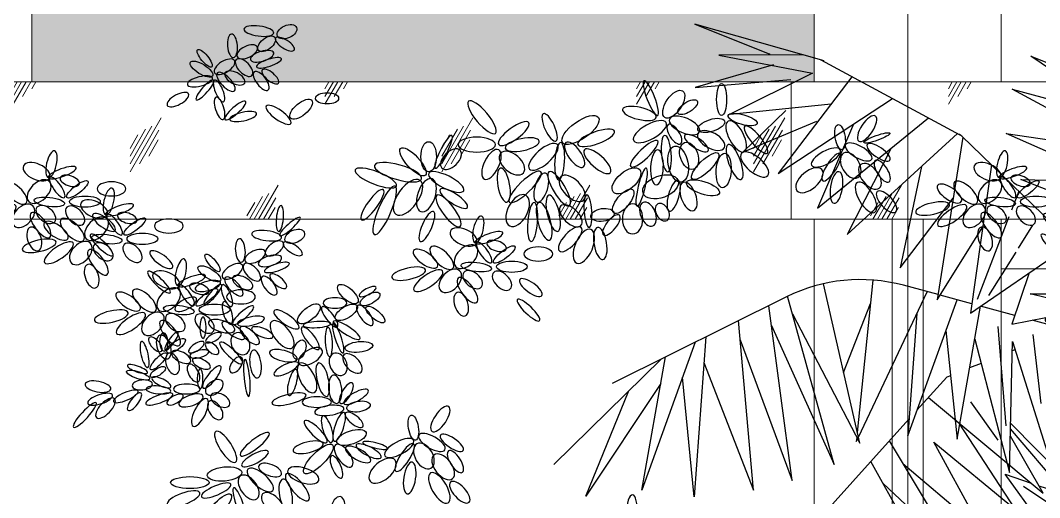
# Model space of a CAD drawing. Header units: millimetres. Extents: x 485872 to 486142, y -52344 to -52207.
# Drawn here: x 485942.764 to 485946.033, y -52335.711 to -52334.179 of the extents above; entities that cross this region are included whole.
import ezdxf

# ---------------------------------------------------------------- set-up
doc = ezdxf.new("R2010")
doc.units = ezdxf.units.MM
doc.header["$LTSCALE"] = 15
doc.linetypes.add('DASHDOTX2', pattern=[50.8, 25.4, -12.7, 0, -12.7])
doc.layers.add('G', color=8, linetype='Continuous')

# ---------------------------------------------------------------- blocks, each defined once
blk = doc.blocks.new('m4')
at = {"color": 116}
for centre, major_axis, ratio in [((1152935.21, 193995.72), (2.54, 1.16), 0.60828), ((1152929.78, 193992.49), (2.17, 1.76), 0.540694), ((1152913.2, 193988.64), (-1.89, 2.29), 0.318055), ((1152912.37, 193985.73), (-2.97, 1.84), 0.378486), ((1153038.59, 193976.35), (2.38, 3.55), 0.485521), ((1152938.99, 193975), (2.84, 2.39), 0.445277), ((1153013.67, 193969.46), (4.78, 3.36), 0.403503), ((1153048.64, 193970.67), (3.57, 1.15), 0.427525), ((1153083.08, 193967.54), (-0.56, 3.36), 0.38819), ((1153092.91, 193967.34), (3.45, 1.24), 0.180231), ((1152968.89, 193960.93), (-3.32, 3.59), 0.347589), ((1153133.35, 193953.58), (2.83, 2.19), 0.290128), ((1153135.38, 193950.29), (4.1, 0), 0.368132), ((1152894.52, 193943.63), (2.83, 2.19), 0.290128), ((1152896.55, 193940.34), (4.1, 0), 0.368132), ((1152937.31, 193940.99), (2.54, 1.16), 0.60828), ((1152931.88, 193937.76), (2.17, 1.76), 0.540694), ((1152915.3, 193933.92), (-1.89, 2.29), 0.318055), ((1152914.47, 193931), (-2.97, 1.84), 0.378486), ((1152995.33, 193932.87), (4.1, 0), 0.368132), ((1152951.49, 193925.55), (-2.57, 2.36), 0.439314), ((1152957.42, 193924.28), (2.57, 1.44), 0.440565), ((1152941.09, 193920.27), (2.84, 2.39), 0.445277), ((1152951.08, 193920.7), (2.87, 1.79), 0.453485)]:
    blk.add_ellipse(centre, major_axis=major_axis, ratio=ratio, dxfattribs=at)
at = {"color": 116, "extrusion": (0, 0, -1)}
for centre, major_axis, ratio in [((1152920.64, 193991.95), (-0.26, 3.13), 0.42054), ((1152927.68, 193995.92), (-3.98, 0.54), 0.329118), ((1152924.59, 193990.37), (2.68, 1.29), 0.508888), ((1152928.56, 193989.17), (3.1, 0.91), 0.409174), ((1152918.52, 193986.36), (2.67, 1.65), 0.480617), ((1152930.42, 193987.43), (3.32, 1.08), 0.270347), ((1153032.48, 193977.97), (-1.83, 4.63), 0.208689), ((1152917.2, 193975.27), (-0.93, 3), 0.360462), ((1152921.4, 193974.66), (2.77, 2.4), 0.257473), ((1152923.48, 193973.04), (3.58, 0.78), 0.308968), ((1153005.43, 193970.15), (-1.69, 3.64), 0.329118), ((1153029.43, 193973.88), (-4.5, 1.08), 0.34686), ((1153090.3, 193969.84), (2.23, 3.34), 0.399643), ((1152995.83, 193968.48), (4.02, 2.93), 0.322519), ((1153017.85, 193967.35), (4.92, 1.81), 0.306393), ((1152998.11, 193965.54), (4.53, 0.95), 0.34686), ((1153126.42, 193960.29), (0.83, 3.57), 0.360462), ((1152964.9, 193958.17), (-6.3, 1.78), 0.302788), ((1153122.46, 193958.28), (-3.51, 1.56), 0.540694), ((1153129.29, 193958.05), (3.7, 1.33), 0.264339), ((1152958.96, 193956.62), (-5.53, 2.15), 0.28625), ((1153127.97, 193954.09), (-1.92, 2.71), 0.313033), ((1153112.3, 193952.46), (-3.17, 2.17), 0.417809), ((1153116.66, 193952.7), (-2.98, 2.82), 0.437157), ((1153123.13, 193952.99), (2.73, 2.7), 0.614425), ((1152887.58, 193950.34), (0.83, 3.57), 0.360462), ((1153015.68, 193947.75), (-0.29, 4.36), 0.237905), ((1152883.63, 193948.33), (-3.51, 1.56), 0.540694), ((1152890.45, 193948.1), (3.7, 1.33), 0.264339), ((1152933.31, 193945.77), (0.31, 3.48), 0.270347), ((1152877.83, 193942.75), (-2.98, 2.82), 0.437157), ((1152884.3, 193943.04), (2.73, 2.7), 0.614425), ((1152889.14, 193944.14), (-1.92, 2.71), 0.313033), ((1152936, 193943.63), (2.75, 2.43), 0.205978), ((1152873.47, 193942.51), (-3.17, 2.17), 0.417809), ((1152929.78, 193941.19), (-3.98, 0.54), 0.329118), ((1152922.74, 193937.22), (-0.26, 3.13), 0.42054), ((1152926.7, 193935.65), (2.68, 1.29), 0.508888), ((1152930.66, 193934.45), (3.1, 0.91), 0.409174), ((1152920.62, 193931.64), (2.67, 1.65), 0.480617), ((1152932.53, 193932.71), (3.32, 1.08), 0.270347), ((1153161.03, 193931.4), (0.83, 3.57), 0.360462), ((1152956.76, 193926.22), (2.23, 1.16), 0.329118), ((1152919.3, 193920.54), (-0.93, 3), 0.360462), ((1152923.5, 193919.94), (2.77, 2.4), 0.257473), ((1152912.76, 193916.59), (0, 2.88), 0.294924), ((1152917.73, 193916.98), (-3.5, 1.08), 0.411957), ((1152925.58, 193918.32), (3.58, 0.78), 0.308968), ((1152943.22, 193917.42), (3.7, 0.22), 0.222639)]:
    blk.add_ellipse(centre, major_axis=major_axis, ratio=ratio, dxfattribs=at)
for centre, major_axis, ratio in [((1152934.67, 193992.42), (-2.5, 1.59), 0.381666), ((1152923.74, 193986.15), (-2.08, 2.12), 0.508888), ((1152918.9, 193982.32), (-2.3, 2.39), 0.398406), ((1152921.27, 193983.36), (-2.64, 1.35), 0.508888), ((1152928.34, 193982.57), (-1.87, 2.41), 0.432555), ((1152930.77, 193983.75), (-2.15, 1.78), 0.40552), ((1152911.96, 193982.46), (3.38, 0.88), 0.351451), ((1152913.28, 193980.18), (2.31, 2.62), 0.243312), ((1152917.06, 193979.9), (-1.21, 2.9), 0.330424), ((1152906.05, 193977.57), (2.84, 1.54), 0.409174), ((1152945.95, 193977.91), (3.16, 0), 0.447471), ((1152932.96, 193973.52), (-3.29, 2.33), 0.321494), ((1153041.49, 193970.67), (-4.01, 1.72), 0.454183), ((1153032.24, 193969.01), (4.35, 2.42), 0.398406), ((1153038.78, 193968.34), (-1.69, 2.55), 0.432555), ((1153055.32, 193967.75), (-2.16, 4.09), 0.428474), ((1153060.61, 193966.86), (-3.03, 3.61), 0.28036), ((1153036.63, 193963.14), (-0.42, 4.87), 0.270347), ((1153044.66, 193965.95), (-3.14, 2.06), 0.35208), ((1153048.6, 193966.65), (-3.53, 1.91), 0.517185), ((1153003.75, 193962.27), (3.74, 3.28), 0.398406), ((1153008.11, 193961.13), (0.28, 4.97), 0.265604), ((1153012.12, 193962.84), (-2.35, 3.26), 0.423152), ((1153030.7, 193963.09), (3.61, 3.42), 0.265604), ((1153054.87, 193960.88), (-1.71, 4.67), 0.322519), ((1153088.02, 193963.58), (-3.5, 1.97), 0.399643), ((1153093.37, 193963.48), (-3.03, 2.07), 0.360462), ((1152995.36, 193960.6), (-3.04, 2.62), 0.587711), ((1153018.17, 193961.11), (-3.46, 3.07), 0.367264), ((1153034.12, 193959.47), (0.2, 4.71), 0.360462), ((1153060.23, 193960.23), (-3.53, 2.99), 0.448878), ((1153079.29, 193962.1), (3.84, 2.08), 0.389299), ((1153080.78, 193959.55), (2.36, 3.67), 0.302788), ((1153085.91, 193959.98), (-1.89, 3.24), 0.628714), ((1153074.87, 193956.03), (3.33, 2.82), 0.540694), ((1153091.07, 193957.07), (-2.49, 3.15), 0.564202), ((1153094.34, 193958.45), (-1.84, 2.86), 0.415918), ((1152998.87, 193954.23), (4.2, 4.07), 0.274382), ((1153003.19, 193954.04), (1.14, 3.85), 0.423152), ((1153007.97, 193953.74), (-2.75, 4.56), 0.30137), ((1153011.45, 193953.83), (-3.07, 3.1), 0.540694), ((1153030.03, 193954.17), (1.24, 5.09), 0.180231), ((1153082.1, 193954.07), (0.65, 4.23), 0.375175), ((1153131.32, 193955.87), (-2.57, 0.85), 0.488369), ((1152961.34, 193947.97), (2.78, 6.5), 0.240308), ((1152967.56, 193951.44), (3.26, 4.54), 0.490004), ((1153038.59, 193951.86), (1.16, 4.12), 0.331037), ((1153042.54, 193951.66), (-1.39, 3.77), 0.493677), ((1153090.02, 193951.43), (-2.34, 3.99), 0.428474), ((1153142.46, 193953.71), (-3.84, 0), 0.49154), ((1152958.05, 193949.47), (2.91, 4.04), 0.265604), ((1152996.89, 193947.9), (2.14, 4.1), 0.571299), ((1153006.39, 193947.17), (-1.17, 4.84), 0.322519), ((1153095.49, 193950.27), (-2.49, 2.69), 0.437704), ((1153000.88, 193944.87), (0.42, 5.22), 0.252324), ((1153003.97, 193945.05), (-1.4, 5.05), 0.324416), ((1153011.08, 193946.52), (-2.69, 2.61), 0.528119), ((1153027.61, 193945.67), (0, 4.02), 0.681744), ((1153031.72, 193946.96), (-1.32, 3.14), 0.582286), ((1153035.56, 193947.48), (-1.25, 2.2), 0.671206), ((1153107.8, 193948.44), (4.51, 1.03), 0.326457), ((1153113.05, 193946.57), (3.81, 2.62), 0.34686), ((1153118.93, 193946.5), (2.49, 2.69), 0.643683), ((1153124.92, 193946.85), (-2.37, 1.93), 0.617936), ((1153132.75, 193946.56), (-2.22, 2.22), 0.600771), ((1152892.49, 193945.92), (-2.57, 0.85), 0.488369), ((1153021.93, 193944.03), (2.14, 2.65), 0.38819), ((1153123.51, 193944.01), (-2.48, 3.27), 0.39114), ((1153140.45, 193944.73), (-2.97, 2.14), 0.360462), ((1152903.63, 193943.76), (-3.84, 0), 0.49154), ((1153010.92, 193940.25), (2.9, 3.14), 0.397244), ((1153018.97, 193939.09), (-0.72, 4.31), 0.389299), ((1153121.84, 193940.31), (-1.06, 3.14), 0.540694), ((1153014.58, 193938.34), (1.9, 4.5), 0.482762), ((1153139.82, 193938.71), (-2.97, 2.83), 0.253091), ((1152868.97, 193938.49), (4.51, 1.03), 0.326457), ((1152874.22, 193936.62), (3.81, 2.62), 0.34686), ((1152880.1, 193936.55), (2.49, 2.69), 0.643683), ((1152886.09, 193936.9), (-2.37, 1.93), 0.617936), ((1152893.92, 193936.61), (-2.22, 2.22), 0.600771), ((1152936.77, 193937.69), (-2.5, 1.59), 0.381666), ((1153002.4, 193936.29), (-3.84, 0), 0.49154), ((1152884.68, 193934.06), (-2.48, 3.27), 0.39114), ((1152901.62, 193934.78), (-2.97, 2.14), 0.360462), ((1152883.01, 193930.36), (-1.06, 3.14), 0.540694), ((1152925.85, 193931.43), (-2.08, 2.12), 0.508888), ((1152967.74, 193931.02), (4.51, 1.03), 0.326457), ((1152900.99, 193928.76), (-2.97, 2.83), 0.253091), ((1152921.01, 193927.6), (-2.3, 2.39), 0.398406), ((1152923.37, 193928.64), (-2.64, 1.35), 0.508888), ((1152930.45, 193927.85), (-1.87, 2.41), 0.432555), ((1152932.87, 193929.02), (-2.15, 1.78), 0.40552), ((1152914.06, 193927.74), (3.38, 0.88), 0.351451), ((1152915.39, 193925.45), (2.31, 2.62), 0.243312), ((1152919.16, 193925.17), (-1.21, 2.9), 0.330424), ((1152908.15, 193922.84), (2.84, 1.54), 0.409174), ((1152948.05, 193923.18), (3.16, 0), 0.447471), ((1152935.06, 193918.8), (-3.29, 2.33), 0.321494), ((1152946.63, 193919.47), (-2.05, 2.69), 0.313951), ((1152956.05, 193919.9), (-1.99, 2.6), 0.396509), ((1152933.92, 193914.72), (-2.79, 3.5), 0.474756), ((1152951.15, 193915.91), (-3.57, 2.32), 0.249551)]:
    blk.add_ellipse(centre, major_axis=major_axis, ratio=ratio, start_param=3.141593, end_param=9.424778, dxfattribs=at)
at = {"color": 60}
for centre, major_axis, ratio in [((1153051.39, 193977.62), (0, 4.28), 0.308968), ((1153042.31, 193975.55), (2.56, 1.66), 0.432555), ((1152973.09, 193962.31), (0, 4.02), 0.517185), ((1152993.29, 193936.16), (2.83, 2.19), 0.290128), ((1153167.96, 193924.69), (2.83, 2.19), 0.290128), ((1153169.99, 193921.4), (4.1, 0), 0.368132)]:
    blk.add_ellipse(centre, major_axis=major_axis, ratio=ratio, dxfattribs=at)
at = {"color": 60, "extrusion": (0, 0, -1)}
for centre, major_axis, ratio in [((1152987.35, 193972.85), (-3.58, 4.29), 0.30414), ((1152977.06, 193963.62), (2.2, 4.37), 0.193105), ((1152985.95, 193965.55), (-4.98, 0), 0.398406), ((1152979.07, 193961.64), (2.43, 2.38), 0.582286), ((1152986.36, 193942.87), (0.83, 3.57), 0.360462), ((1152982.4, 193940.86), (-3.51, 1.56), 0.540694), ((1152989.23, 193940.63), (3.7, 1.33), 0.264339), ((1152972.24, 193935.04), (-3.17, 2.17), 0.417809), ((1152976.61, 193935.28), (-2.98, 2.82), 0.437157), ((1152983.07, 193935.58), (2.73, 2.7), 0.614425), ((1152987.91, 193936.67), (-1.92, 2.71), 0.313033), ((1153157.07, 193929.38), (-3.51, 1.56), 0.540694), ((1153163.9, 193929.16), (3.7, 1.33), 0.264339), ((1153151.28, 193923.81), (-2.98, 2.82), 0.437157), ((1153157.74, 193924.1), (2.73, 2.7), 0.614425), ((1153162.58, 193925.2), (-1.92, 2.71), 0.313033), ((1153146.91, 193923.57), (-3.17, 2.17), 0.417809)]:
    blk.add_ellipse(centre, major_axis=major_axis, ratio=ratio, dxfattribs=at)
at = {"color": 116}
for centre, major_axis, ratio in [((1153057.02, 193972.24), (-3.86, 1.1), 0.329118), ((1153039.79, 193960.34), (-0.93, 4.8), 0.540694), ((1153042.7, 193962.53), (-1.18, 3.56), 0.628714), ((1153047.01, 193959.8), (3.49, 3.42), 0.328278), ((1153051.95, 193958.61), (0.32, 4.62), 0.428474), ((1153025.97, 193955.87), (3.54, 2.98), 0.510088), ((1153035.08, 193954.26), (4.67, 1.72), 0.588123), ((1153046.43, 193954), (-4.4, 1.43), 0.367264), ((1153025.08, 193950.39), (2.53, 3.12), 0.423152), ((1153125.87, 193950.22), (-4.07, 0.48), 0.299107), ((1153019.57, 193946.74), (3.11, 0.48), 0.540694), ((1152887.04, 193940.27), (-4.07, 0.48), 0.299107), ((1152958.84, 193920.1), (-2.41, 2.05), 0.372892)]:
    blk.add_ellipse(centre, major_axis=major_axis, ratio=ratio, start_param=3.141593, end_param=9.424778, dxfattribs=at)
at = {"color": 60, "extrusion": (0, 0, -1)}
for centre, major_axis, ratio in [((1152989.89, 193960.26), (1.92, 3.92), 0.454183), ((1152977.78, 193955.55), (-4.69, 2.33), 0.324416), ((1152993.16, 193954.71), (-0.84, 4.55), 0.34686), ((1152972.49, 193952), (1.49, 4.38), 0.510088), ((1152978.39, 193947.82), (-3.14, 4.19), 0.306393), ((1152979.79, 193951.13), (-3.65, 2.39), 0.302788), ((1152972.61, 193943.63), (1.75, 4), 0.302788), ((1152991.26, 193938.45), (-2.57, 0.85), 0.488369), ((1152972.99, 193929.16), (3.81, 2.62), 0.34686), ((1152978.87, 193929.09), (2.49, 2.69), 0.643683), ((1152983.45, 193926.59), (-2.48, 3.27), 0.39114), ((1152984.86, 193929.43), (-2.37, 1.93), 0.617936), ((1152992.69, 193929.15), (-2.22, 2.22), 0.600771), ((1153000.4, 193927.31), (-2.97, 2.14), 0.360462), ((1153165.93, 193926.98), (-2.57, 0.85), 0.488369), ((1152981.78, 193922.89), (-1.06, 3.14), 0.540694), ((1152999.76, 193921.29), (-2.97, 2.83), 0.253091), ((1153177.07, 193924.82), (-3.84, 0), 0.49154), ((1153142.41, 193919.55), (4.51, 1.03), 0.326457), ((1153147.66, 193917.68), (3.81, 2.62), 0.34686), ((1153153.54, 193917.61), (2.49, 2.69), 0.643683), ((1153158.12, 193915.12), (-2.48, 3.27), 0.39114), ((1153159.53, 193917.96), (-2.37, 1.93), 0.617936), ((1153167.36, 193917.67), (-2.22, 2.22), 0.600771), ((1153175.06, 193915.83), (-2.97, 2.14), 0.360462)]:
    blk.add_ellipse(centre, major_axis=major_axis, ratio=ratio, start_param=3.141593, end_param=9.424778, dxfattribs=at)
at = {"color": 60}
for centre in [(1152985.81, 193932.8), (1153160.48, 193921.33)]:
    blk.add_ellipse(centre, major_axis=(-4.07, 0.48), ratio=0.299107, start_param=3.141593, end_param=9.424778, dxfattribs=at)
at = {"color": 99, "extrusion": (0, 0, -1)}
for centre, major_axis, ratio in [((1152925.23, 193914.51), (-2.48, 2.21), 0.398406), ((1152928.62, 193915.29), (-2.83, 1.16), 0.370761), ((1152941.45, 193913.74), (-2.25, 2.95), 0.318055), ((1152946.4, 193912.76), (-0.25, 3.92), 0.240308), ((1152948.9, 193913.84), (-1.32, 4.05), 0.194095), ((1152922.75, 193912.32), (-1.51, 2.75), 0.750963), ((1153156.45, 193911.41), (-1.06, 3.14), 0.540694), ((1152906.91, 193908.75), (-2.49, 1.27), 0.473107), ((1152915.19, 193911.07), (-1.67, 1.41), 0.519066), ((1152926.81, 193906.85), (-0.52, 3.72), 0.402377), ((1152941.47, 193908.87), (3.1, 1.83), 0.49154), ((1153174.43, 193909.81), (-2.97, 2.83), 0.253091), ((1152904.63, 193906.94), (-0.97, 2.8), 0.572499), ((1152912.35, 193906.98), (-2.37, 1.12), 0.432555), ((1152921.62, 193906.64), (1.39, 2.01), 0.540694), ((1152924.5, 193903.15), (-0.48, 4.95), 0.151774), ((1152948.91, 193906.8), (-1.33, 2.87), 0.708495), ((1152952.73, 193907.01), (-2.31, 2.32), 0.540694), ((1152910.24, 193904.44), (-1.27, 2.29), 0.504647), ((1152935, 193905.56), (3.25, 1.55), 0.327693), ((1152936.7, 193901.92), (0.92, 3.48), 0.294924), ((1152896.54, 193901.27), (2.69, 0.26), 0.488369), ((1152892.14, 193898.22), (3.29, 1.4), 0.290128), ((1152908.43, 193900.17), (3.58, 0), 0.369254), ((1152885.28, 193897.45), (3.32, 1.08), 0.351451), ((1152886.69, 193895.05), (2.42, 2.52), 0.432555), ((1152894.45, 193896.78), (1.75, 2.29), 0.360462), ((1152901.06, 193897.5), (3.61, 1.3), 0.270347), ((1152905.3, 193897.37), (2.15, 1.16), 0.424831), ((1152909.55, 193897.13), (3.21, 1.12), 0.415918), ((1152911.95, 193893.9), (1.83, 3.67), 0.368132), ((1152916.02, 193894.5), (-1.62, 2.38), 0.557078), ((1152917.37, 193897.2), (-2.46, 1.33), 0.574487), ((1152935.74, 193897.47), (4.56, 1.1), 0.276634), ((1152943.17, 193896.68), (3.93, 0), 0.360462), ((1152881.16, 193893.21), (3.02, 3.27), 0.212037), ((1152946.53, 193894.45), (3.89, 0.53), 0.330424), ((1152953.2, 193891.93), (-2.3, 1.84), 0.400514), ((1152940.86, 193884.6), (4.03, 0.97), 0.341491), ((1152958.77, 193885.1), (-3.28, 0.81), 0.209301), ((1152965.21, 193884.42), (3.84, 2.08), 0.389299), ((1152971.82, 193882.29), (-1.89, 3.24), 0.628714), ((1152973.94, 193885.89), (-3.5, 1.97), 0.399643), ((1152979.28, 193885.79), (-3.03, 2.07), 0.360462), ((1152950.36, 193882.34), (-2.15, 2.89), 0.45877), ((1152954.23, 193882.68), (-3.34, 1.86), 0.370761), ((1152957.05, 193883.54), (-3.31, 1.68), 0.318055), ((1152966.69, 193881.86), (2.36, 3.67), 0.302788), ((1152980.25, 193880.76), (-1.84, 2.86), 0.415918), ((1152948.43, 193879.33), (-1.32, 2.99), 0.360462), ((1152960.78, 193878.34), (3.33, 2.82), 0.540694), ((1152968.02, 193876.38), (0.65, 4.23), 0.375175), ((1152976.98, 193879.38), (-2.49, 3.15), 0.564202), ((1152928.09, 193875.86), (-3.31, 2.84), 0.410927), ((1152930.71, 193878.51), (-3.02, 1.15), 0.467627), ((1152938.01, 193873.93), (-2.98, 3.54), 0.34686), ((1152939.56, 193877.08), (-4.15, 1.34), 0.454183), ((1152975.94, 193873.74), (-2.34, 3.99), 0.428474), ((1152916.29, 193873.05), (3.94, 1.68), 0.286899), ((1152924.96, 193873.88), (-2.2, 3.04), 0.578417), ((1152934.87, 193871.88), (-0.74, 4.21), 0.397244), ((1152981.4, 193872.58), (-2.49, 2.69), 0.437704), ((1152907.53, 193870.84), (4.35, 1.57), 0.326457), ((1152922.46, 193869.66), (-1.48, 4.11), 0.216278), ((1152931.39, 193869.52), (-2.69, 2.61), 0.528119)]:
    blk.add_ellipse(centre, major_axis=major_axis, ratio=ratio, start_param=3.141593, end_param=9.424778, dxfattribs=at)
for centre, major_axis, ratio in [((1152900.02, 193912.13), (-1.61, 1.84), 0.463452), ((1152902.29, 193912.73), (-0.11, 2.44), 0.463452), ((1152904.35, 193912.99), (1.71, 2.43), 0.254444), ((1152915.57, 193913.91), (2.05, 1.16), 0.400514), ((1152897.16, 193909.4), (-0.81, 3.49), 0.263753), ((1152911, 193911.37), (2.03, 1.35), 0.38621), ((1152911.76, 193909.56), (2.54, 0.63), 0.360463), ((1152934.23, 193909.08), (-3.7, 0.94), 0.370761), ((1152895.25, 193905.52), (-2.71, 0.98), 0.262154), ((1152912, 193902.88), (0, 2.71), 0.279068), ((1152915.11, 193903.38), (2.34, 2.93), 0.301783), ((1152940.59, 193903.16), (-1.93, 3.91), 0.45959), ((1152944.77, 193902.68), (-1.06, 4.46), 0.334715), ((1152884.67, 193900.81), (-3.43, 0.65), 0.40552), ((1152901.66, 193901.95), (-2.51, 1.23), 0.337934), ((1152948.09, 193900.13), (-0.44, 3.79), 0.463452), ((1152900.86, 193899.92), (-3.3, 0.3), 0.313033), ((1152951.07, 193899.07), (1.59, 2.73), 0.372892), ((1152953.69, 193898.1), (3.26, 1.76), 0.318055), ((1152976.21, 193892.15), (2.23, 3.34), 0.399643), ((1152942.87, 193888.8), (-2.97, 2.89), 0.284576), ((1152945.97, 193889.44), (-1.14, 3.53), 0.318055), ((1152949.18, 193890.08), (1.29, 3.83), 0.292267), ((1152918.83, 193884.71), (-2.66, 4.1), 0.328278), ((1152926.61, 193885.4), (3.85, 3.01), 0.251036), ((1152926.67, 193881.56), (3.53, 1.91), 0.305609), ((1152948.7, 193867.45), (0.77, 3.94), 0.493677), ((1153027.29, 193866.74), (0.31, 5.14), 0.293258)]:
    blk.add_ellipse(centre, major_axis=major_axis, ratio=ratio, dxfattribs=at)
at = {"color": 99}
for centre, major_axis, ratio in [((1152905.56, 193911.75), (2.41, 1.74), 0.381666), ((1152938.59, 193910.69), (0.97, 2.55), 0.562321), ((1152954.43, 193911.44), (3.69, 0.4), 0.381666), ((1152900.85, 193907.56), (2.13, 2.19), 0.308968), ((1152895.4, 193903.9), (-3.07, 1), 0.292267), ((1152900.71, 193904.72), (1.98, 1.27), 0.400514), ((1152915.79, 193900.61), (2.02, 1.8), 0.627902), ((1152954.34, 193895.49), (3.12, 0.52), 0.447471), ((1152969, 193889.85), (-0.56, 3.36), 0.38819), ((1152952.46, 193887.23), (3.93, 1.32), 0.426863), ((1152943.61, 193881.48), (3.78, 3.78), 0.331037)]:
    blk.add_ellipse(centre, major_axis=major_axis, ratio=ratio, dxfattribs=at)
for centre, major_axis, ratio in [((1152918.53, 193877.46), (4.61, 0.42), 0.408071), ((1152909.26, 193875.14), (5.15, 0), 0.311586), ((1152917.08, 193868.6), (3.14, 3.4), 0.326457)]:
    blk.add_ellipse(centre, major_axis=major_axis, ratio=ratio, start_param=3.141593, end_param=9.424778, dxfattribs=at)
blk = doc.blocks.new('e48')
at = {"color": 100}
for p, q in [((25.6277, 10.3309), (25.333, 10.4148)), ((25.333, 10.4148), (25.5024, 10.347)), ((25.5792, 10.3447), (25.3877, 10.3441)), ((25.3877, 10.3441), (25.6014, 10.3029)), ((25.5024, 10.347), (25.5034, 10.3445)), ((25.5125, 10.3221), (25.3335, 10.2701)), ((25.6199, 10.3331), (25.9373, 10.1625)), ((25.6014, 10.3029), (25.4131, 10.2095)), ((25.3335, 10.2701), (25.552, 10.2888)), ((25.691, 10.2949), (25.5228, 10.0741)), ((25.4131, 10.2095), (25.644, 10.2332)), ((25.5228, 10.0741), (25.7834, 10.2453)), ((25.5403, 10.2174), (25.4423, 10.1227)), ((25.4423, 10.1227), (25.6107, 10.1936)), ((25.6128, 9.9946), (25.8653, 10.2012)), ((25.6945, 10.1869), (25.6128, 9.9946)), ((26.2927, 10.0547), (26.0424, 10.1651)), ((25.5421, 9.7927), (25.1439, 9.5948)), ((25.6502, 9.4102), (25.5443, 9.7938)), ((25.555, 9.3733), (25.5013, 9.7724)), ((25.6721, 9.6197), (25.733, 9.7776)), ((25.4666, 9.3518), (25.4327, 9.7383)), ((25.5072, 9.7285), (25.6502, 9.4102)), ((25.3577, 9.701), (25.3311, 9.336)), ((25.4365, 9.6947), (25.555, 9.3733)), ((25.3335, 9.689), (25.2118, 9.3516)), ((25.2567, 9.6509), (25.0115, 9.4098)), ((25.2118, 9.3516), (25.2662, 9.6556)), ((25.3535, 9.643), (25.4666, 9.3518)), ((25.3311, 9.336), (25.3047, 9.6093)), ((25.2554, 9.5952), (25.0841, 9.3377)), ((25.0841, 9.3377), (25.1816, 9.577)), ((25.7019, 9.4718), (25.7009, 9.4622)), ((25.7009, 9.4622), (25.7037, 9.4682)), ((25.8775, 9.1597), (25.7342, 9.4171)), ((25.7616, 9.3679), (25.9297, 9.2097))]:
    blk.add_line(p, q, dxfattribs=at)
at = {"color": 99}
for p, q in [((26.3102, 10.198), (26.0987, 10.3415)), ((25.9415, 10.1595), (26.1807, 9.9278)), ((26.2865, 9.9768), (26.0762, 10.06)), ((26.0714, 10.0336), (26.0548, 9.9905)), ((26.049, 9.9755), (25.9762, 9.7868)), ((26.1028, 9.956), (26.0701, 9.9037)), ((25.9614, 9.7557), (26.1939, 9.915)), ((26.0644, 9.8946), (26.0026, 9.7956)), ((26.0953, 9.8475), (26.0558, 9.7301)), ((25.9644, 9.7767), (25.8919, 9.7963)), ((26.0975, 9.7991), (26.3685, 9.8013)), ((26.3759, 9.732), (26.0975, 9.7991)), ((26.0625, 9.7501), (25.9842, 9.7713)), ((26.0558, 9.7301), (26.2346, 9.766)), ((26.3545, 9.671), (26.1021, 9.7394)), ((26.0235, 9.725), (26.0417, 9.4985)), ((26.1038, 9.7067), (26.1221, 9.5496)), ((26.0505, 9.3918), (26.0568, 9.6907)), ((26.0627, 9.672), (26.0564, 9.6695)), ((26.0568, 9.6907), (26.1401, 9.4266)), ((25.9854, 9.6408), (25.9594, 9.6303)), ((26.1813, 9.3403), (26.0526, 9.4913)), ((26.0529, 9.5041), (26.1782, 9.3767)), ((26.1274, 9.3446), (26.0523, 9.475)), ((26.0404, 9.3877), (26.0995, 9.3678)), ((26.1915, 9.2866), (26.0819, 9.3597)), ((26.1175, 9.3618), (26.1813, 9.3403))]:
    blk.add_line(p, q, dxfattribs=at)
at = {"color": 97}
for p, q in [((26.0987, 10.3415), (26.3615, 10.2365)), ((26.3164, 10.1251), (26.0565, 10.2665)), ((26.0565, 10.2665), (26.3574, 10.1852)), ((25.6804, 9.9349), (25.9317, 10.1656)), ((25.9441, 10.157), (25.8855, 9.7859)), ((26.0424, 10.1651), (26.3522, 10.1199)), ((25.7805, 10.1318), (25.6804, 9.9349)), ((25.8495, 10.0902), (25.8009, 9.859)), ((26.0092, 10.0939), (25.9614, 9.7557)), ((26.0762, 10.06), (26.3469, 10.0534)), ((25.8009, 9.859), (25.9221, 10.018)), ((25.8855, 9.7859), (25.9892, 9.9524)), ((25.7087, 9.4588), (25.626, 9.8226)), ((25.7385, 9.831), (25.7031, 9.4834)), ((25.8873, 9.7976), (25.8083, 9.819)), ((25.7056, 9.4722), (25.8624, 9.8043)), ((25.8182, 9.4755), (25.9308, 9.7858)), ((25.9308, 9.4677), (25.9842, 9.7713)), ((25.5554, 9.7537), (25.7087, 9.4588)), ((25.8388, 9.7543), (25.8182, 9.4755)), ((25.9053, 9.7157), (25.9308, 9.4677)), ((25.971, 9.696), (26.0505, 9.3918)), ((25.9075, 9.6093), (25.8393, 9.5337)), ((25.9159, 9.6127), (25.9075, 9.6093)), ((25.8655, 9.5628), (26.1274, 9.3446)), ((25.9613, 9.5533), (26.0235, 9.4656)), ((25.821, 9.5134), (25.5611, 9.2251)), ((26.0641, 9.3075), (25.9352, 9.5046)), ((25.9297, 9.2097), (25.7763, 9.4638)), ((25.9879, 9.2593), (25.8775, 9.461)), ((25.8775, 9.461), (26.0641, 9.3075)), ((25.8073, 9.4124), (25.9879, 9.2593)), ((26.1382, 9.2533), (26.0404, 9.3877))]:
    blk.add_line(p, q, dxfattribs=at)
at = {"color": 99}
for centre, radius in [((25.9172, 10.1306), 0.0377), ((25.9284, 10.146), 0.0188)]:
    blk.add_arc(centre, radius, 45.9171, 61.743, dxfattribs=at)
at = {"color": 97}
blk.add_arc((25.7098, 9.4553), 0.3767, 74.846, 116.4264, dxfattribs=at)

msp = doc.modelspace()

# ---------------------------------------------------------------- hatches: boundary and pattern name
at = {"linetype": 'Continuous', "lineweight": 13}
h = msp.add_hatch(dxfattribs=at)
h.set_pattern_fill('ANGLE', color=143, scale=0.001)
h.set_pattern_definition([(0, (485541.3748006, -52290.93664), (0, 0.006985), [0.00508, -0.001905]), (90, (485541.3748006, -52290.93664), (-0.006985, 4e-19), [0.00508, -0.001905])])
h.paths.add_polyline_path([(485942.8052, -52332.7266), (485940.3002, -52332.7266), (485940.3002, -52331.0766), (485942.8052, -52331.0766)])
h.paths.add_polyline_path([(485942.8006, -52332.7266), (485945.3102, -52332.7266), (485945.3102, -52334.3766), (485942.8006, -52334.3766)])
h = msp.add_hatch(dxfattribs=at)
h.set_pattern_fill('GLASS', color=4, scale=0.5, pattern_type=2)
h.set_pattern_definition([(60, (485541.3748, -52290.91164), (-0.374989, 0.2165), [0.14, -0.36]), (60, (485541.4348, -52290.88664), (-0.374989, 0.2165), [0.06, -0.44]), (60, (485541.3748, -52290.88664), (-0.374989, 0.2165), [0.1, -0.4]), (60, (485541.4048, -52290.91164), (-0.374989, 0.2165), [0.125, -0.375]), (60, (485541.3748, -52290.93664), (-0.374989, 0.2165), [0.2, -0.3]), (60, (485541.3748, -52290.86164), (-0.374989, 0.2165), [0.05, -0.45])])
h.paths.add_polyline_path([(485947.1102, -52334.3766), (485933.3102, -52334.3766), (485930.8702, -52334.8175), (485947.1102, -52334.8175)])
h = msp.add_hatch(dxfattribs=at)
h.set_pattern_fill('ANSI31', color=4, scale=0.8, angle=45)
h.set_pattern_definition([(90, (485541.3748, -52290.9366), (-2.54, 2e-16), [])])
h.paths.add_polyline_path([(485947.1102, -52334.3766), (485933.3102, -52334.3766), (485930.8702, -52334.8175), (485947.1102, -52334.8175)])

# ---------------------------------------------------------------- linework, layer by layer
at = {"color": 6, "linetype": 'DASHDOTX2', "lineweight": 13}
msp.add_line((485945.6102, -52330.8766), (485945.6102, -52342.3766), dxfattribs=at)
at = {"linetype": 'Continuous', "lineweight": 13}
for p, q in [((485945.9102, -52334.3766), (485945.9102, -52331.0766)), ((485945.3102, -52336.7766), (485945.3102, -52334.8175)), ((485945.9102, -52339.2766), (485945.9102, -52334.8175))]:
    msp.add_line(p, q, dxfattribs=at)
msp.add_lwpolyline([(485942.8006, -52332.7266), (485945.3102, -52332.7266), (485945.3102, -52334.3766), (485942.8006, -52334.3766)], close=True, dxfattribs=at)
at = {"color": 153, "linetype": 'Continuous', "lineweight": 13}
msp.add_lwpolyline([(485947.1102, -52334.3766), (485933.3102, -52334.3766), (485930.8702, -52334.8175), (485947.1102, -52334.8175)], close=True, dxfattribs=at)
at = {"linetype": 'Continuous', "lineweight": 13}
for points in [[(485945.5602, -52334.8175), (485945.5602, -52339.2766)], [(485945.6602, -52334.8175), (485945.6602, -52339.2766)]]:
    msp.add_lwpolyline(points, dxfattribs=at)
at = {"layer": 'G', "lineweight": 0}
msp.add_line((485945.9102, -52334.9766), (485947.1102, -52334.9766), dxfattribs=at)

# ---------------------------------------------------------------- block references
at = {"xscale": 0.012, "yscale": 0.012, "zscale": 0.012}
for p in [(472105.3465, -54662.1646), (472108.3965, -54662.1646)]:
    msp.add_blockref('m4', p, dxfattribs=at)
at = {"lineweight": 5, "xscale": 1.40674330946058, "yscale": 1.40674330946058, "zscale": 1.40674330946058}
msp.add_blockref('e48', (485909.2907, -52348.8423), dxfattribs=at)

doc.saveas('drawing.dxf')
